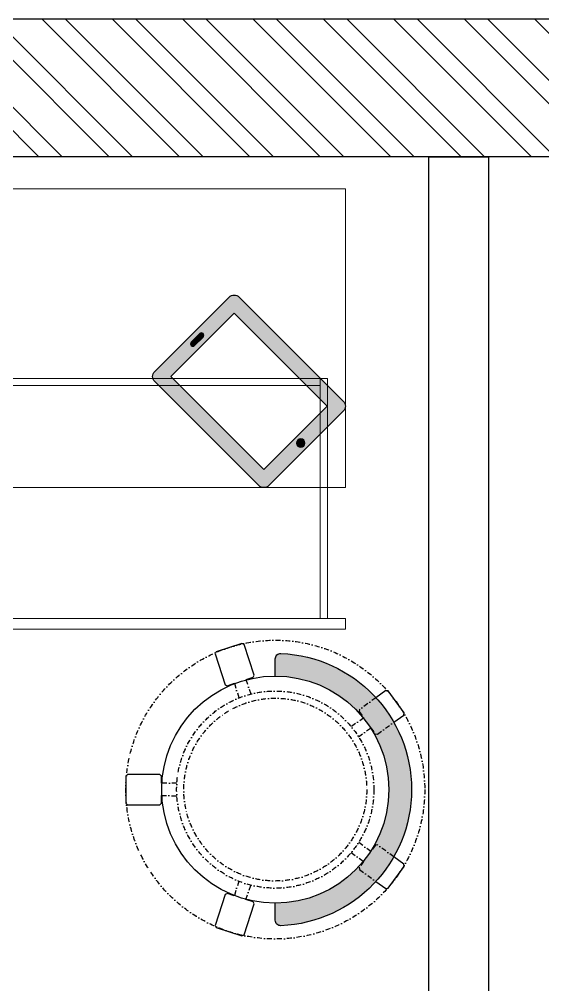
# Model space of a CAD drawing. Header units: feet. Extents: x 2754213 to 2776359, y -5767125 to -5759417.
# Drawn here: x 2771670 to 2772546, y -5761032 to -5759417 of the extents above; entities that cross this region are included whole.
import ezdxf

# ---------------------------------------------------------------- set-up
doc = ezdxf.new("R2010")
doc.units = ezdxf.units.FT
doc.header["$LTSCALE"] = 33
doc.header["$MEASUREMENT"] = 0
doc.linetypes.add('DASHDOT2', pattern=[0.5, 0.25, -0.125, 0, -0.125])
doc.layers.add('A-WALL', color=1, linetype='Continuous')
for name, color, linetype, lineweight in [('HATCH', 9, 'Continuous', 9), ('LENS-FURNITURE', 13, 'Continuous', 9), ('LENS-PARTITION', 21, 'Continuous', 25), ('LENS_DIMENSION', 193, 'Continuous', 0), ('LN-ELEVATION-1', 81, 'Continuous', 25), ('LN-HATCH', 251, 'Continuous', 0)]:
    doc.layers.add(name, color=color, linetype=linetype, lineweight=lineweight)

# ---------------------------------------------------------------- blocks, each defined once
blk = doc.blocks.new('A$Ce8050de2')
at = {"layer": 'LN-HATCH'}
h = blk.add_hatch(dxfattribs=at)
h.set_pattern_fill('ANSI32', color=256, scale=222, angle=-90.00000000000001)
h.set_pattern_definition([(315, (-3180735.656141836, 5457392.18636491), (58.86663953378009, 58.86663953378008), []), (315, (-3180735.656141836, 5457352.941938621), (58.86663953378009, 58.86663953378008), [])])
h.paths.add_polyline_path([(-14381, 7478), (-14381, 7708), (-21001, 7708), (-21001, 7478), (-16495, 7478), (-16445, 7478)])
h.paths.add_polyline_path([(-14041, 7708), (-14041, 7478), (-9156, 7478), (-9156, 7708)])
h.paths.add_polyline_path([(-21021, 1818), (-21021, 1578), (-17924, 1578), (-17924, 1818)])
h.paths.add_polyline_path([(-17599, 1798), (-17599, 1578), (-14386, 1578), (-14386, 1798)])
h.paths.add_polyline_path([(-14041, 1808), (-14041, 1578), (-9121, 1578), (-9121, 1808)])
h.paths.add_polyline_path([(-7107, 1670), (-7107, 1041), (-6954, 1041), (-6954, 1808), (-8826, 1808), (-8826, 1670)])
h.paths.add_polyline_path([(-8891, 1299), (-9121, 1299), (-9121, 55), (-7119, 55), (-6966, 55), (-6137, 55), (-5877, 55), (-5877, 299.5), (-5877, 410), (-6137, 410), (-6137, 285), (-6966, 285), (-7119, 285), (-8891, 285)])
h.paths.add_polyline_path([(-4564, 230), (-4564, 0), (0, 0), (0, 7708), (-8661, 7708), (-8661, 7478), (-230, 7478), (-230, 230)])
at = {"layer": 'A-WALL'}
for p, q in [((0, 7708), (-8661, 7708)), ((-230, 7478), (-8661, 7478))]:
    blk.add_line(p, q, dxfattribs=at)
blk = doc.blocks.new('TRIAL SET CABINET 633x500')
at = {"layer": 'LENS-FURNITURE'}
h = blk.add_hatch(color=9, dxfattribs=at)
h.dxf.hatch_style = 1
edge = h.paths.add_edge_path()
edge.add_line((-8.54246803093703, -981.9670201920668), (115.9083254579454, -857.5162267031847))
edge.add_arc((107.4230440836399, -849.030945328879), 12.00000000009463, 315, 405)
edge.add_line((115.9083254579454, -840.5456639545736), (-58.03994271345434, -666.5973957831737))
edge.add_arc((-66.52522408775982, -675.0826771574792), 12.00000000009463, 45.00000000000002, 135)
edge.add_line((-75.01050546206531, -666.5973957831737), (-199.4612989509478, -791.0481892720562))
edge.add_arc((-190.9760175766423, -799.5334706454303), 11.99999999943607, 135.0000000031442, 225.0000000031442)
edge.add_line((-199.4612989500165, -808.0187520197359), (-25.5130307786167, -981.967020191136))
edge.add_arc((-17.02774940431148, -973.4817388177615), 11.99999999943605, 224.9999999968574, 314.9999999968578)
h.paths.add_polyline_path([(-17.02774940524252, -955.0969625067663), (89.03826777357607, -849.0309453279477), (-66.52522408775982, -693.4674534666119), (-172.5912412665784, -799.5334706454305)], flags=16)
edge = h.paths.add_edge_path(flags=16)
edge.add_line((-138.2965623782947, -741.9042679787381), (-124.1544267544522, -727.7621323548956))
edge.add_arc((-121.3259996296837, -730.5905594796641), 4.000000000031514, 45.00000000000051, 134.9999999999996, ccw=False)
edge.add_arc((-121.3259996296838, -730.5905594796641), 4.000000000031584, -45.000000000000625, 44.999999999999375, ccw=False)
edge.add_line((-118.4975725049153, -733.4189866044327), (-132.6397081287578, -747.561122228275))
edge.add_arc((-135.4681352535263, -744.7326951035067), 4.000000000031524, 225.0000000000006, 314.99999999999966, ccw=False)
edge.add_arc((-135.4681352535261, -744.7326951035066), 4.000000000031665, 135.0000000000006, 225.0000000000006, ccw=False)
edge = h.paths.add_edge_path(flags=16)
edge.add_arc((44.84409394953398, -910.9027886827243), 7, 0, 360)
at = {"layer": 'LENS-FURNITURE', "lineweight": 0}
h = blk.add_hatch(dxfattribs=at)
h.set_pattern_fill('ANSI31', color=252, scale=10, angle=405)
h.set_pattern_definition([(90, (-3772352.875833935, -3684050.327587578), (-1.25, 2e-16), [])])
edge = h.paths.add_edge_path()
edge.add_line((-138.2965623782947, -741.9042679787381), (-124.1544267544522, -727.7621323548956))
edge.add_arc((-121.3259996296837, -730.5905594796641), 4.000000000031514, 45.00000000000051, 134.9999999999996, ccw=False)
edge.add_arc((-121.3259996296838, -730.5905594796641), 4.000000000031584, -45.000000000000625, 44.999999999999375, ccw=False)
edge.add_line((-118.4975725049153, -733.4189866044327), (-132.6397081287578, -747.561122228275))
edge.add_arc((-135.4681352535263, -744.7326951035067), 4.000000000031524, 225.0000000000006, 314.99999999999966, ccw=False)
edge.add_arc((-135.4681352535261, -744.7326951035066), 4.000000000031665, 135.0000000000006, 225.0000000000006, ccw=False)
edge = h.paths.add_edge_path()
edge.add_arc((44.84409394953398, -910.9027886827243), 7, 0, 360)
blk.add_circle((0, 0), 50.09224864585668)
at = {"layer": 'LENS-FURNITURE'}
blk.add_lwpolyline([(119.4230440827086, -352.4817388160154), (119.4230440827086, -985.4817388160156), (-380.5769559172913, -985.4817388160156), (-380.5769559172913, -352.4817388160154)], close=True, dxfattribs=at)
at = {"layer": 'LENS-FURNITURE', "color": 146}
for points in [[(338.5359051078558, -352.4817388160154), (338.5359051078558, -985.4817388160156), (356.5359051078559, -985.4817388160156), (356.5359051078559, -352.4817388160154)], [(-63.4640948921442, -382.4817388160154), (-63.4640948921442, -394.4817388160154), (338.5359051078558, -394.4817388160154), (338.5359051078558, -382.4817388160154)], [(-63.4640948921442, -394.4817388160154), (-63.4640948921442, -943.4817388160153), (-51.4640948921442, -943.4817388160153), (-51.4640948921442, -394.4817388160154)], [(-63.4640948921442, -955.4817388160152), (-63.4640948921442, -943.4817388160153), (338.5359051078558, -943.4817388160153), (338.5359051078558, -955.4817388160152)]]:
    blk.add_lwpolyline(points, close=True, dxfattribs=at)
at = {"layer": 'LENS-FURNITURE', "color": 18, "lineweight": 30}
for points in [[(-8.54246803093703, -981.9670201920668), (115.9083254579454, -857.5162267031847, 0.4142135623730951), (115.9083254579454, -840.5456639545736), (-58.03994271345434, -666.5973957831737, 0.4142135623730951), (-75.01050546206531, -666.5973957831737), (-199.4612989509478, -791.0481892720562, 0.4142135623730951), (-199.4612989500165, -808.0187520197359), (-25.51303077861669, -981.967020191136, 0.4142135623730951)], [(-138.2965623782947, -741.9042679787381), (-124.1544267544522, -727.7621323548956, -0.4142135623730951), (-118.4975725049153, -727.7621323548956), (-118.4975725049153, -727.7621323548956, -0.4142135623730951), (-118.4975725049153, -733.4189866044327), (-132.6397081287578, -747.561122228275, -0.4142135623730951), (-138.2965623782947, -747.561122228275), (-138.2965623782947, -747.561122228275, -0.4142135623730951)]]:
    blk.add_lwpolyline(points, format="xyb", close=True, dxfattribs=at)
blk.add_lwpolyline([(-17.02774940524252, -955.0969625067663), (89.03826777357607, -849.0309453279477), (-66.52522408775982, -693.4674534666119), (-172.5912412665784, -799.5334706454305)], close=True, dxfattribs=at)
blk.add_circle((44.84409394953398, -910.9027886827243), 7, dxfattribs=at)
blk = doc.blocks.new('DR STOOL')
at = {"layer": 'HATCH'}
h = blk.add_hatch(dxfattribs=at)
h.set_pattern_fill('ANSI36', color=250, angle=-90.00000000000001)
h.set_pattern_definition([(315, (-227.8099174643867, 917.3997257252777), (6.173926083235043, -1.683798022700468), [7.9375, -1.587499999999999, 0, -1.587499999999999])])
edge = h.paths.add_edge_path()
edge.add_line((-190.0000000041909, 4.511094e-10), (-218.6899174675346, 4.511094e-10))
edge.add_arc((-218.6899174670689, 9.120000000388245), 9.119999999940092, 177.6119845363388, 269.9999999996136, ccw=False)
edge.add_arc((-1.8626451e-09, 3.565219e-10), 228.000000002257, 2.3880154632688004, 177.6119845367313, ccw=False)
edge.add_arc((218.6899174633436, 9.120000000497384), 9.120000000051716, -90.00000000034493, 2.3880154629299, ccw=False)
edge.add_line((218.6899174633436, 4.511094e-10), (190, 4.511094e-10))
edge.add_arc((-1.8626451e-09, 4.511094e-10), 190.000000001979, -1.27e-14, 180)
at = {"layer": 'LN-ELEVATION-1', "color": 1, "ltscale": 100}
for p, q in [((-128.6221585394814, 215.4841044476634), (-165.2704676063731, 189.0243927398114)), ((-124.7228340068832, 214.8545704018979), (-128.6221585394814, 215.4841044476634)), ((-112.6981821293011, 198.1996966340157), (-124.7228340068832, 214.8545704018979)), ((124.7553772013634, 214.9803744515593), (112.5488144652918, 198.2845540212292)), ((128.7014972954057, 215.5933048763618), (124.7553772013634, 214.9803744515593)), ((128.7014972954057, 215.5933048763618), (124.7553772013634, 214.9803744515593)), ((165.1911288509145, 188.915192311113), (128.7014972954057, 215.5933048763618)), ((165.1911288509145, 188.915192311113), (128.7014972954057, 215.5933048763618)), ((-165.2704676063731, 189.0243927398114), (-165.9069543029182, 185.0820035930228)), ((-165.9069543029182, 185.0820035930228), (-153.8003208162263, 168.3135803133482)), ((153.6734594982117, 168.4294150282658), (165.7973639420234, 185.0121775862135)), ((165.7973639420234, 185.0121775862135), (165.1911288509145, 188.915192311113)), ((165.7973639420234, 185.0121775862135), (165.1911288509145, 188.915192311113)), ((-191.2928382232785, -35.45407700946089), (-242.9550312487409, -52.24013893969095)), ((-187.9259491492994, -37.1695928365807), (-191.2928382232785, -35.45407700946089)), ((-184.1424400564283, -48.81403796559607), (-187.9259491492994, -37.1695928365807)), ((188.0651108901948, -36.96233201187715), (184.0504167033359, -49.19388854173303)), ((191.3981811110861, -35.27656588272658), (188.0651108901948, -36.96233201187715)), ((243.0100176925771, -52.21682526778022), (191.3981811110861, -35.27656588272658)), ((-242.9550312487409, -52.24013893969095), (-244.7482102331705, -55.75945052818861)), ((-244.7482102331705, -55.75945052818861), (-230.7800458371639, -98.74904560100549)), ((230.715890809428, -98.7280946081737), (244.8123673382215, -55.78040257930116)), ((244.8123673382215, -55.78040257930116), (243.0100176925771, -52.21682526778022)), ((-173.8639617776498, -80.4479453730819), (-177.8421125086024, -68.2044548037811)), ((-175.5596735184081, -83.7759667420105), (-173.8639617776498, -80.4479453730819)), ((177.6922140880488, -68.56540505095472), (173.8739495249465, -80.1985000452405)), ((173.8739495249465, -80.1985000452405), (175.5794035866856, -83.5704969359358)), ((-227.2218665438704, -100.5620286722478), (-175.5596735184081, -83.7759667420105)), ((175.5794035866856, -83.5704969359358), (227.1912401677109, -100.5107563209894)), ((-230.7800458371639, -98.74904560100549), (-227.2218665438704, -100.5620286722478)), ((227.1912401677109, -100.5107563209894), (230.715890809428, -98.7280946081737)), ((-22.72193054761737, -190.2142363802995), (-25.39390889601782, -192.886214728569)), ((-25.39390889601782, -192.886214728569), (-25.39390889601782, -247.2070584567482)), ((-10.47823652112856, -190.2142363802995), (-22.72193054761737, -190.2142363802995)), ((22.78362171910703, -190.2142363802995), (9.910054048988968, -190.2142363802995)), ((25.42475448176265, -192.8553691428751), (22.78362171910703, -190.2142363802995)), ((25.42475448176265, -247.1762128710543), (25.42475448176265, -192.8553691428751)), ((-25.39390889601782, -247.2070584567482), (-22.60096735274419, -250)), ((-22.60096735274419, -250), (22.60096735274419, -250)), ((22.60096735274419, -250), (25.42475448176265, -247.1762128710543))]:
    blk.add_line(p, q, dxfattribs=at)
at = {"layer": 'LN-ELEVATION-1', "linetype": 'DASHDOT2'}
for p, q in [((-92.92521573789418, 170.8129362839827), (-112.6981821293011, 198.1996966340157)), ((112.5488144652918, 198.2845540212292), (92.69529851106927, 171.1294289919315)), ((-153.8003208162263, 168.3135803133482), (-134.1093360339291, 141.0403694751003)), ((-103.4542870586738, 159.9154408004979), (-93.52748446213081, 167.0824927485227)), ((-93.52748446213081, 167.0824927485227), (-92.92521573789418, 170.8129362839827)), ((92.69529851106927, 171.1294289919315), (93.26858203159645, 167.4385604566923)), ((93.26858203159645, 167.4385604566923), (103.6608748426661, 159.8406005539291)), ((133.7372852512635, 141.1612321265929), (153.6734594982117, 168.4294150282658)), ((-130.4219571123831, 140.4450534014686), (-119.9844727469608, 147.9808124662595)), ((-119.9844727469608, 147.9808124662595), (-105.3687285655178, 126.9741353208374)), ((-88.15393704269081, 139.4771787207864), (-103.4542870586738, 159.9154408004979)), ((103.6608748426661, 159.8406005539291), (88.19885099539533, 139.4487815762331)), ((105.4096150295809, 126.94019481352), (120.1194891873747, 147.8074627162714)), ((120.1194891873747, 147.8074627162714), (130.0033113472163, 140.5812532722048)), ((-134.1093360339291, 141.0403694751003), (-130.4219571123831, 140.4450534014686)), ((130.0033113472163, 140.5812532722048), (133.7372852512635, 141.1612321265929)), ((-159.954806596972, -40.49024384317454), (-184.1424400564283, -48.81403796559607)), ((184.0504167033359, -49.19388854173303), (159.8786162491887, -40.79004861696012)), ((-177.8421125086024, -68.2044548037811), (-153.4148110738024, -60.73628028803068)), ((153.3006618716754, -61.02382378749462), (177.6922140880488, -68.56540505095472)), ((-10.92024635523557, -164.6382343793375), (-10.47823652112856, -190.2142363802995)), ((9.910054048988968, -190.2142363802995), (10.35584833659231, -164.674698740353))]:
    blk.add_line(p, q, dxfattribs=at)
at = {"layer": 'LN-ELEVATION-1', "color": 1, "ltscale": 100}
blk.add_lwpolyline([(-190.0000000023283, 0), (-218.6899174656719, 0, -0.4264743413925903), (-227.8019973598421, 9.5, -0.959166304662544), (227.8019973593764, 9.5, -0.4264743413925903), (218.6899174647406, 0), (190.0000000013969, 0)], format="xyb", dxfattribs=at)
at = {"layer": 'LN-ELEVATION-1', "linetype": 'DASHDOT2'}
for radius in [250, 165, 153]:
    blk.add_circle((0, 0), radius, dxfattribs=at)
at = {"layer": 'LN-ELEVATION-1', "color": 1, "ltscale": 100}
blk.add_circle((0, 0), 190, dxfattribs=at)

msp = doc.modelspace()

# ---------------------------------------------------------------- linework, layer by layer
at = {"layer": 'LENS-PARTITION'}
msp.add_lwpolyline([(2772354.983637214, -5762496.573069568), (2772354.983637214, -5759646.573069568), (2772454.983637215, -5759646.573069568), (2772454.983637215, -5762496.573069568)], close=True, dxfattribs=at)
at = {"layer": 'LENS_DIMENSION'}
msp.add_lwpolyline([(2770854.983637214, -5766839.573069567), (2771474.983637214, -5766839.573069567), (2771474.983637214, -5766714.573069568), (2771794.983637214, -5766714.573069568), (2771794.983637214, -5766894.573069568), (2776128.983637214, -5766894.573069568), (2776128.983637214, -5759646.573069568), (2772454.983637215, -5759646.573069568), (2772454.983637215, -5762596.573069568), (2770854.983637214, -5762596.573069568)], close=True, dxfattribs=at)

# ---------------------------------------------------------------- block references
at = {"layer": 'LENS-FURNITURE', "xscale": -1, "rotation": 90}
msp.add_blockref('TRIAL SET CABINET 633x500', (2771229.983637214, -5760080.968066301), dxfattribs=at)
at = {"layer": 'LENS-FURNITURE', "rotation": 270}
msp.add_blockref('DR STOOL', (2772098.257725597, -5760705.712515665), dxfattribs=at)
at = {"layer": 'LENS_DIMENSION'}
msp.add_blockref('A$Ce8050de2', (2776358.983637214, -5767124.573069568), dxfattribs=at)

doc.saveas('drawing.dxf')
